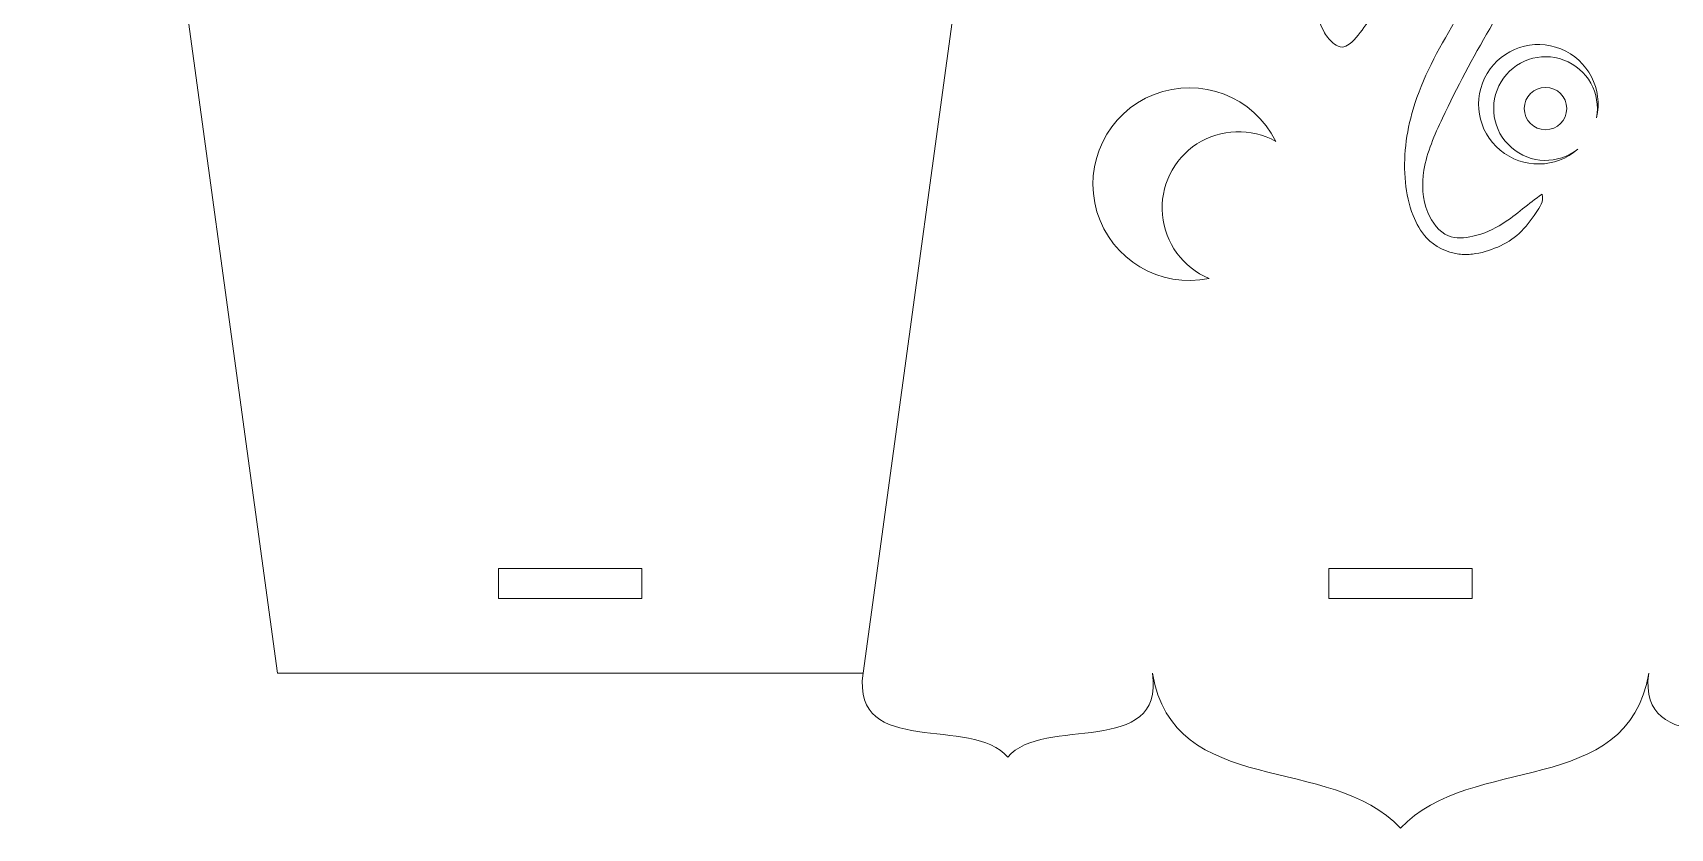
# Model space of a CAD drawing. Header units: millimetres. Extents: x -221 to 759, y -270 to 136.
# Drawn here: x -220.3 to -83.2, y -41.5 to 25.1 of the extents above; entities that cross this region are included whole.
import ezdxf

# ---------------------------------------------------------------- set-up
doc = ezdxf.new("R2010")
doc.units = ezdxf.units.MM
doc.header["$MEASUREMENT"] = 0
doc.layers.add('Layer 1', color=7, linetype='Continuous')

msp = doc.modelspace()

# ---------------------------------------------------------------- linework, layer by layer
at = {"layer": 'Layer 1', "lineweight": 15}
for points in [[(-220.2502, 121.4985), (-220.2502, 121.4985), (-199.753, -28.5015), (-199.753, -28.5015)], [(-130.2502, 121.4985), (-130.2502, 121.4985), (-150.7474, -28.5015), (-150.7474, -28.5015)], [(-181.2502, -19.7515), (-181.2502, -19.7515), (-181.2502, -22.2515), (-181.2502, -22.2515)], [(-169.2502, -19.7515), (-169.2502, -19.7515), (-181.2502, -19.7515), (-181.2502, -19.7515)], [(-169.2502, -22.2515), (-169.2502, -22.2515), (-169.2502, -19.7515), (-169.2502, -19.7515)], [(-99.7474, -19.7515), (-99.7474, -19.7515), (-111.7474, -19.7515), (-111.7474, -19.7515)], [(-111.7474, -19.7515), (-111.7474, -19.7515), (-111.7474, -22.2515), (-111.7474, -22.2515)], [(-99.7474, -22.2515), (-99.7474, -22.2515), (-99.7474, -19.7515), (-99.7474, -19.7515)], [(-181.2502, -22.2515), (-181.2502, -22.2515), (-169.2502, -22.2515), (-169.2502, -22.2515)], [(-111.7474, -22.2515), (-111.7474, -22.2515), (-99.7474, -22.2515), (-99.7474, -22.2515)], [(-199.753, -28.5015), (-199.753, -28.5015), (-150.7474, -28.5015), (-150.7474, -28.5015)], [(-150.7474, -28.5015), (-151.7252, -35.7227), (-141.5742, -31.9761), (-138.632, -35.5537)], [(-138.632, -35.5537), (-135.6899, -31.9761), (-125.5389, -35.7227), (-126.5166, -28.5015)], [(-126.5166, -28.5015), (-124.768, -39.0509), (-111.5662, -35.1944), (-105.7474, -41.5015)], [(-105.7474, -41.5015), (-99.9287, -35.1944), (-86.7269, -39.0509), (-84.9782, -28.5015)], [(-84.9782, -28.5015), (-85.956, -35.7227), (-75.805, -31.9761), (-72.8628, -35.5537)]]:
    msp.add_open_spline(points, degree=3, dxfattribs=at)
for points, knots in [([(-113.2175, 29.5301), (-112.9703, 28.092), (-112.8628, 26.4275), (-112.1049, 25.1226), (-112.1049, 25.1226), (-111.8983, 24.7667), (-111.6433, 24.4377), (-111.2919, 24.1811), (-111.2919, 24.1811), (-111.0966, 24.0386), (-110.8716, 23.9184), (-110.65, 23.9244), (-110.65, 23.9244), (-110.4412, 23.9301), (-110.2354, 24.0479), (-110.051, 24.1811), (-110.051, 24.1811), (-109.4498, 24.6155), (-109.0749, 25.2143), (-108.661, 25.7874), (-108.661, 25.7874), (-108.3809, 26.1751), (-108.083, 26.5511), (-107.7906, 26.9311), (-107.7906, 26.9311), (-106.158, 29.0525), (-104.6968, 31.2994), (-103.1022, 33.4426), (-103.1022, 33.4426), (-101.9384, 35.0069), (-100.7035, 36.5159), (-99.4815, 38.0455), (-99.4815, 38.0455), (-98.7824, 38.9205), (-98.0876, 39.8023), (-97.3164, 40.6019), (-97.3164, 40.6019), (-96.4784, 41.4708), (-95.5503, 42.2429), (-94.5901, 43.0136), (-94.5901, 43.0136), (-93.8356, 43.6193), (-93.0613, 44.2242), (-92.1784, 44.5515), (-92.1784, 44.5515), (-91.6916, 44.732), (-91.1718, 44.828), (-90.6406, 44.901), (-90.6406, 44.901), (-90.2518, 44.9545), (-89.857, 44.9955), (-89.4871, 44.936), (-89.4871, 44.936), (-89.3238, 44.9097), (-89.1654, 44.8638), (-89.0118, 44.8016)], [0, 0, 0, 0, 0.06666667, 0.06666667, 0.06666667, 0.06666667, 0.13333333, 0.13333333, 0.13333333, 0.13333333, 0.2, 0.2, 0.2, 0.2, 0.26666667, 0.26666667, 0.26666667, 0.26666667, 0.33333333, 0.33333333, 0.33333333, 0.33333333, 0.4, 0.4, 0.4, 0.4, 0.46666667, 0.46666667, 0.46666667, 0.46666667, 0.53333333, 0.53333333, 0.53333333, 0.53333333, 0.6, 0.6, 0.6, 0.6, 0.66666667, 0.66666667, 0.66666667, 0.66666667, 0.73333333, 0.73333333, 0.73333333, 0.73333333, 0.8, 0.8, 0.8, 0.8, 0.86666667, 0.86666667, 0.86666667, 0.86666667, 1, 1, 1, 1]), ([(-89.0118, 44.8016), (-89.0538, 44.7076), (-89.0973, 44.6144), (-89.1422, 44.522), (-89.1422, 44.522), (-89.7614, 43.2503), (-90.6626, 42.138), (-91.5175, 41.0002), (-91.5175, 41.0002), (-92.9758, 39.059), (-94.299, 37.0433), (-95.6127, 35.0212), (-95.6127, 35.0212), (-97.5346, 32.0626), (-99.4359, 29.0902), (-101.2361, 26.0323), (-101.2361, 26.0323), (-102.6079, 23.7021), (-103.921, 21.3222), (-104.6925, 18.7291), (-104.6925, 18.7291), (-105.2816, 16.7491), (-105.555, 14.6448), (-105.342, 12.5939), (-105.342, 12.5939), (-105.2442, 11.6522), (-105.0439, 10.7218), (-104.6995, 9.8349), (-104.6995, 9.8349), (-104.4315, 9.145), (-104.0764, 8.4814), (-103.5656, 7.9452), (-103.5656, 7.9452), (-102.8674, 7.2121), (-101.8783, 6.7168), (-100.8741, 6.5917), (-100.8741, 6.5917), (-100.4918, 6.544), (-100.1074, 6.55), (-99.7273, 6.5917), (-99.7273, 6.5917), (-99.0019, 6.6712), (-98.2922, 6.8805), (-97.6196, 7.1806), (-97.6196, 7.1806), (-96.9643, 7.473), (-96.3441, 7.8515), (-95.8219, 8.3274), (-95.8219, 8.3274), (-95.2719, 8.8287), (-94.8306, 9.4379), (-94.3962, 10.0631), (-94.3962, 10.0631), (-94.0739, 10.5269), (-93.7553, 10.9996), (-93.8954, 11.6095)], [0, 0, 0, 0, 0.06666667, 0.06666667, 0.06666667, 0.06666667, 0.13333333, 0.13333333, 0.13333333, 0.13333333, 0.2, 0.2, 0.2, 0.2, 0.26666667, 0.26666667, 0.26666667, 0.26666667, 0.33333333, 0.33333333, 0.33333333, 0.33333333, 0.4, 0.4, 0.4, 0.4, 0.46666667, 0.46666667, 0.46666667, 0.46666667, 0.53333333, 0.53333333, 0.53333333, 0.53333333, 0.6, 0.6, 0.6, 0.6, 0.66666667, 0.66666667, 0.66666667, 0.66666667, 0.73333333, 0.73333333, 0.73333333, 0.73333333, 0.8, 0.8, 0.8, 0.8, 0.86666667, 0.86666667, 0.86666667, 0.86666667, 1, 1, 1, 1]), ([(-93.8954, 11.6095), (-95.0355, 10.8491), (-96.0418, 9.8797), (-97.1941, 9.147), (-97.1941, 9.147), (-97.9575, 8.6616), (-98.785, 8.2801), (-99.7031, 8.0784), (-99.7031, 8.0784), (-100.3915, 7.9271), (-101.1309, 7.8769), (-101.7474, 8.1248), (-101.7474, 8.1248), (-102.5315, 8.4401), (-103.1169, 9.2374), (-103.4665, 10.0762), (-103.4665, 10.0762), (-103.9431, 11.22), (-103.9813, 12.4407), (-103.7917, 13.6073), (-103.7917, 13.6073), (-103.5437, 15.1338), (-102.9058, 16.5675), (-102.237, 17.9789), (-102.237, 17.9789), (-99.8034, 23.1143), (-96.96, 27.9533), (-93.7108, 32.5501), (-93.7108, 32.5501), (-92.0957, 34.8351), (-90.3804, 37.0602), (-89.0593, 39.5348), (-89.0593, 39.5348), (-88.3866, 40.7949), (-87.8161, 42.1198), (-87.3917, 43.485)], [0, 0, 0, 0, 0.1, 0.1, 0.1, 0.1, 0.2, 0.2, 0.2, 0.2, 0.3, 0.3, 0.3, 0.3, 0.4, 0.4, 0.4, 0.4, 0.5, 0.5, 0.5, 0.5, 0.6, 0.6, 0.6, 0.6, 0.7, 0.7, 0.7, 0.7, 0.8, 0.8, 0.8, 0.8, 1, 1, 1, 1])]:
    msp.add_open_spline(points, degree=3, knots=knots, dxfattribs=at)
at = {"layer": 'Layer 1', "color": 3, "lineweight": 9}
for points in [[(-89.344, 17.9939), (-88.7785, 20.3952), (-90.0471, 22.8505), (-92.333, 23.7786), (-92.333, 23.7786), (-94.6188, 24.7066), (-97.24, 23.8306), (-98.5085, 21.7146), (-98.5085, 21.7146), (-99.777, 19.5987), (-99.3144, 16.874), (-97.4186, 15.2952), (-97.4186, 15.2952), (-95.5228, 13.7165), (-92.7594, 13.7546), (-90.9079, 15.3851)], [(-89.344, 17.9939), (-88.9638, 20.0587), (-90.1156, 22.0997), (-92.0798, 22.8414), (-92.0798, 22.8414), (-94.0439, 23.5832), (-96.2574, 22.813), (-97.3369, 21.0123), (-97.3369, 21.0123), (-98.4164, 19.2115), (-98.0525, 16.8963), (-96.4727, 15.5135), (-96.4727, 15.5135), (-94.8929, 14.1307), (-92.5499, 14.0767), (-90.9079, 15.3851)]]:
    msp.add_open_spline(points, degree=3, knots=[0, 0, 0, 0, 0.2, 0.2, 0.2, 0.2, 0.4, 0.4, 0.4, 0.4, 0.6, 0.6, 0.6, 0.6, 1, 1, 1, 1], dxfattribs=at)
at = {"layer": 'Layer 1', "color": 3, "lineweight": 15}
for points in [[(-116.1944, 16.0325), (-118.0549, 19.7899), (-122.4825, 21.4971), (-126.384, 19.9615), (-126.384, 19.9615), (-130.2855, 18.4259), (-132.3616, 14.1588), (-131.1619, 10.1413), (-131.1619, 10.1413), (-129.9623, 6.1238), (-125.8863, 3.6937), (-121.7816, 4.5488)], [(-116.1944, 16.0325), (-118.2649, 17.1911), (-120.8066, 17.1083), (-122.7974, 15.8175), (-122.7974, 15.8175), (-124.7881, 14.5267), (-125.9007, 12.2399), (-125.6877, 9.8769), (-125.6877, 9.8769), (-125.4747, 7.5138), (-123.9711, 5.4629), (-121.7816, 4.5488)]]:
    msp.add_open_spline(points, degree=3, knots=[0, 0, 0, 0, 0.25, 0.25, 0.25, 0.25, 0.5, 0.5, 0.5, 0.5, 1, 1, 1, 1], dxfattribs=at)
at = {"layer": 'Layer 1', "lineweight": 9}
msp.add_open_spline([(-91.8377, 18.7802), (-91.8377, 19.7609), (-92.6327, 20.5559), (-93.6135, 20.5559), (-93.6135, 20.5559), (-94.5942, 20.5559), (-95.3892, 19.7609), (-95.3892, 18.7802), (-95.3892, 18.7802), (-95.3892, 17.7994), (-94.5942, 17.0044), (-93.6135, 17.0044), (-93.6135, 17.0044), (-92.6327, 17.0044), (-91.8377, 17.7994), (-91.8377, 18.7802)], degree=3, knots=[0, 0, 0, 0, 0.2, 0.2, 0.2, 0.2, 0.4, 0.4, 0.4, 0.4, 0.6, 0.6, 0.6, 0.6, 1, 1, 1, 1], dxfattribs=at)

doc.saveas('drawing.dxf')
